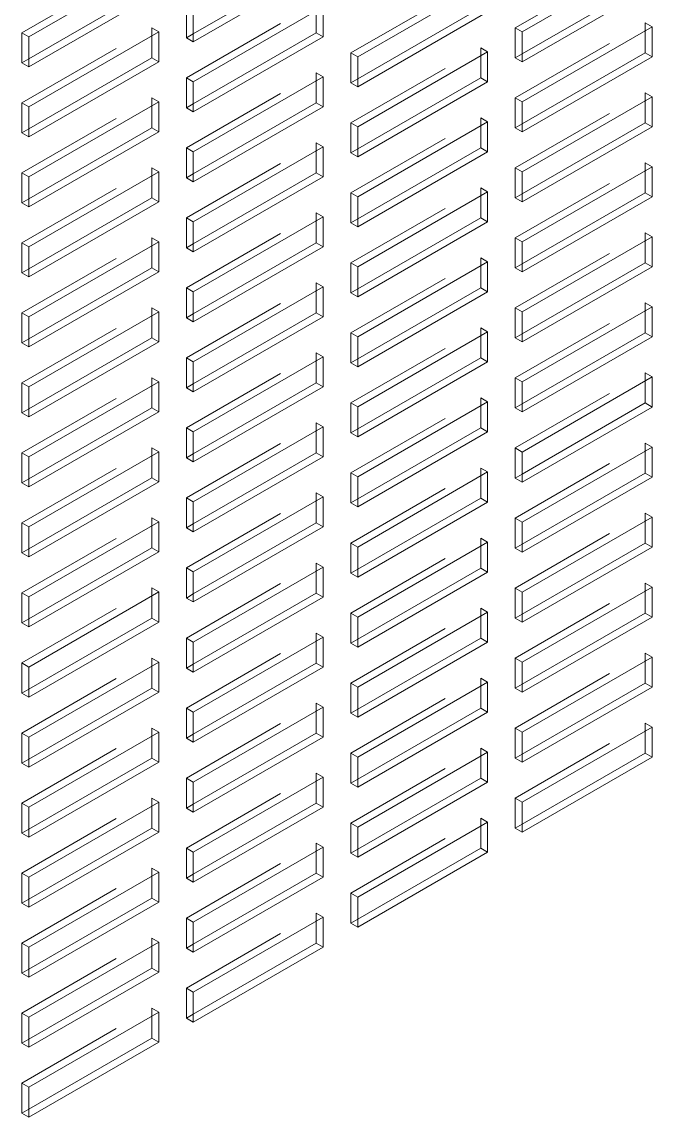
# Model space of a CAD drawing. Header units: millimetres. Extents: x 1 to 4201, y 2 to 2972.
# Drawn here: x 3786.4 to 3859.9, y 1841.6 to 1969.3 of the extents above; entities that cross this region are included whole.
import ezdxf

# ---------------------------------------------------------------- set-up
doc = ezdxf.new("R2010")
doc.units = ezdxf.units.MM
doc.header["$LTSCALE"] = 10
doc.linetypes.add('HIDDEN', pattern=[1.905, 1.27, -0.635])

msp = doc.modelspace()

# ---------------------------------------------------------------- linework, layer by layer
at = {"color": 7, "linetype": 'HIDDEN', "lineweight": 0}
for p, q in [((3843.929, 1968.603), (3859.081, 1977.35)), ((3786.35, 1968.025), (3801.502, 1976.773)), ((3824.736, 1965.689), (3839.888, 1974.436)), ((3805.543, 1962.774), (3820.695, 1971.522)), ((3805.543, 1967.44), (3805.543, 1970.94)), ((3786.35, 1959.86), (3801.502, 1968.607)), ((3802.311, 1968.141), (3801.502, 1968.607)), ((3801.502, 1968.607), (3801.502, 1967.674)), ((3843.929, 1960.438), (3859.081, 1969.185)), ((3843.929, 1965.104), (3843.929, 1968.603)), ((3844.737, 1968.137), (3843.929, 1968.603)), ((3859.889, 1968.719), (3859.081, 1969.185)), ((3859.081, 1969.185), (3859.081, 1968.252)), ((3787.158, 1967.559), (3786.35, 1968.025)), ((3786.35, 1964.526), (3786.35, 1968.025)), ((3806.351, 1967.907), (3805.543, 1967.44)), ((3806.351, 1966.974), (3805.543, 1967.44)), ((3824.736, 1957.523), (3839.888, 1966.271)), ((3840.696, 1965.804), (3839.888, 1966.271)), ((3839.888, 1966.271), (3839.888, 1965.338)), ((3787.158, 1964.992), (3786.35, 1964.526)), ((3787.158, 1964.059), (3786.35, 1964.526)), ((3825.544, 1965.222), (3824.736, 1965.689)), ((3824.736, 1962.189), (3824.736, 1965.689)), ((3844.737, 1965.57), (3843.929, 1965.104)), ((3844.737, 1964.637), (3843.929, 1965.104)), ((3805.543, 1954.609), (3820.695, 1963.356)), ((3821.503, 1962.89), (3820.695, 1963.356)), ((3820.695, 1963.356), (3820.695, 1962.423)), ((3806.351, 1962.308), (3805.543, 1962.774)), ((3805.543, 1959.275), (3805.543, 1962.774)), ((3825.544, 1962.656), (3824.736, 1962.189)), ((3825.544, 1961.723), (3824.736, 1962.189)), ((3843.929, 1952.272), (3859.081, 1961.02)), ((3859.889, 1960.553), (3859.081, 1961.02)), ((3859.081, 1961.02), (3859.081, 1960.087)), ((3786.35, 1951.695), (3801.502, 1960.442)), ((3787.158, 1959.393), (3786.35, 1959.86)), ((3786.35, 1956.36), (3786.35, 1959.86)), ((3802.311, 1959.975), (3801.502, 1960.442)), ((3801.502, 1960.442), (3801.502, 1959.509)), ((3806.351, 1959.741), (3805.543, 1959.275)), ((3844.737, 1959.971), (3843.929, 1960.438)), ((3843.929, 1956.938), (3843.929, 1960.438)), ((3806.351, 1958.808), (3805.543, 1959.275)), ((3824.736, 1949.358), (3839.888, 1958.105)), ((3840.696, 1957.639), (3839.888, 1958.105)), ((3839.888, 1958.105), (3839.888, 1957.172)), ((3787.158, 1956.827), (3786.35, 1956.36)), ((3825.544, 1957.057), (3824.736, 1957.523)), ((3824.736, 1954.024), (3824.736, 1957.523)), ((3844.737, 1957.405), (3843.929, 1956.938)), ((3844.737, 1956.472), (3843.929, 1956.938)), ((3787.158, 1955.894), (3786.35, 1956.36)), ((3805.543, 1946.444), (3820.695, 1955.191)), ((3805.543, 1951.109), (3805.543, 1954.609)), ((3806.351, 1954.142), (3805.543, 1954.609)), ((3821.503, 1954.724), (3820.695, 1955.191)), ((3820.695, 1955.191), (3820.695, 1954.258)), ((3825.544, 1954.49), (3824.736, 1954.024)), ((3825.544, 1953.557), (3824.736, 1954.024)), ((3786.35, 1943.529), (3801.502, 1952.276)), ((3787.158, 1951.228), (3786.35, 1951.695)), ((3786.35, 1948.195), (3786.35, 1951.695)), ((3802.311, 1951.81), (3801.502, 1952.276)), ((3801.502, 1952.276), (3801.502, 1951.343)), ((3843.929, 1944.107), (3859.081, 1952.854)), ((3843.929, 1948.773), (3843.929, 1952.272)), ((3844.737, 1951.806), (3843.929, 1952.272)), ((3859.889, 1952.388), (3859.081, 1952.854)), ((3859.081, 1952.854), (3859.081, 1951.921)), ((3806.351, 1951.576), (3805.543, 1951.109)), ((3806.351, 1950.643), (3805.543, 1951.109)), ((3824.736, 1941.193), (3839.888, 1949.94)), ((3825.544, 1948.891), (3824.736, 1949.358)), ((3824.736, 1945.859), (3824.736, 1949.358)), ((3840.696, 1949.473), (3839.888, 1949.94)), ((3839.888, 1949.94), (3839.888, 1949.007)), ((3844.737, 1949.239), (3843.929, 1948.773)), ((3787.158, 1948.662), (3786.35, 1948.195)), ((3787.158, 1947.729), (3786.35, 1948.195)), ((3844.737, 1948.306), (3843.929, 1948.773)), ((3805.543, 1938.278), (3820.695, 1947.025)), ((3821.503, 1946.559), (3820.695, 1947.025)), ((3820.695, 1947.025), (3820.695, 1946.092)), ((3806.351, 1945.977), (3805.543, 1946.444)), ((3805.543, 1942.944), (3805.543, 1946.444)), ((3825.544, 1946.325), (3824.736, 1945.859)), ((3825.544, 1945.392), (3824.736, 1945.859)), ((3786.35, 1935.364), (3801.502, 1944.111)), ((3802.311, 1943.644), (3801.502, 1944.111)), ((3801.502, 1944.111), (3801.502, 1943.178)), ((3843.929, 1935.942), (3859.081, 1944.689)), ((3843.929, 1940.608), (3843.929, 1944.107)), ((3844.737, 1943.64), (3843.929, 1944.107)), ((3859.889, 1944.222), (3859.081, 1944.689)), ((3859.081, 1944.689), (3859.081, 1943.756)), ((3786.35, 1940.03), (3786.35, 1943.529)), ((3787.158, 1943.063), (3786.35, 1943.529)), ((3806.351, 1943.411), (3805.543, 1942.944)), ((3806.351, 1942.478), (3805.543, 1942.944)), ((3824.736, 1933.027), (3839.888, 1941.774)), ((3840.696, 1941.308), (3839.888, 1941.774)), ((3839.888, 1941.774), (3839.888, 1940.841)), ((3787.158, 1940.496), (3786.35, 1940.03)), ((3824.736, 1937.693), (3824.736, 1941.193)), ((3825.544, 1940.726), (3824.736, 1941.193)), ((3844.737, 1941.074), (3843.929, 1940.608)), ((3844.737, 1940.141), (3843.929, 1940.608)), ((3787.158, 1939.563), (3786.35, 1940.03)), ((3805.543, 1930.113), (3820.695, 1938.86)), ((3805.543, 1934.779), (3805.543, 1938.278)), ((3806.351, 1937.812), (3805.543, 1938.278)), ((3821.503, 1938.393), (3820.695, 1938.86)), ((3820.695, 1938.86), (3820.695, 1937.927)), ((3825.544, 1938.16), (3824.736, 1937.693)), ((3825.544, 1937.227), (3824.736, 1937.693)), ((3843.929, 1927.776), (3859.081, 1936.523)), ((3859.889, 1936.057), (3859.081, 1936.523)), ((3859.081, 1936.523), (3859.081, 1935.59)), ((3786.35, 1927.198), (3801.502, 1935.946)), ((3786.35, 1931.864), (3786.35, 1935.364)), ((3787.158, 1934.897), (3786.35, 1935.364)), ((3802.311, 1935.479), (3801.502, 1935.946)), ((3801.502, 1935.946), (3801.502, 1935.013)), ((3806.351, 1935.245), (3805.543, 1934.779)), ((3844.737, 1935.475), (3843.929, 1935.942)), ((3843.929, 1932.442), (3843.929, 1935.942)), ((3806.351, 1934.312), (3805.543, 1934.779)), ((3824.736, 1924.862), (3839.888, 1933.609)), ((3825.544, 1932.561), (3824.736, 1933.027)), ((3824.736, 1929.528), (3824.736, 1933.027)), ((3840.696, 1933.142), (3839.888, 1933.609)), ((3839.888, 1933.609), (3839.888, 1932.676)), ((3844.737, 1932.909), (3843.929, 1932.442)), ((3787.158, 1932.331), (3786.35, 1931.864)), ((3787.158, 1931.398), (3786.35, 1931.864)), ((3844.737, 1931.976), (3843.929, 1932.442)), ((3805.543, 1921.947), (3820.695, 1930.695)), ((3805.543, 1926.613), (3805.543, 1930.113)), ((3806.351, 1929.646), (3805.543, 1930.113)), ((3821.503, 1930.228), (3820.695, 1930.695)), ((3820.695, 1930.695), (3820.695, 1929.762)), ((3825.544, 1929.994), (3824.736, 1929.528)), ((3825.544, 1929.061), (3824.736, 1929.528)), ((3786.35, 1919.033), (3801.502, 1927.78)), ((3802.311, 1927.314), (3801.502, 1927.78)), ((3801.502, 1927.78), (3801.502, 1926.847)), ((3843.929, 1919.611), (3859.081, 1928.358)), ((3844.737, 1927.31), (3843.929, 1927.776)), ((3843.929, 1924.277), (3843.929, 1927.776)), ((3859.889, 1927.891), (3859.081, 1928.358)), ((3859.081, 1928.358), (3859.081, 1927.425)), ((3787.158, 1926.732), (3786.35, 1927.198)), ((3786.35, 1923.699), (3786.35, 1927.198)), ((3806.351, 1927.08), (3805.543, 1926.613)), ((3806.351, 1926.147), (3805.543, 1926.613)), ((3824.736, 1916.696), (3839.888, 1925.444)), ((3824.736, 1921.362), (3824.736, 1924.862)), ((3825.544, 1924.395), (3824.736, 1924.862)), ((3840.696, 1924.977), (3839.888, 1925.444)), ((3839.888, 1925.444), (3839.888, 1924.511)), ((3787.158, 1924.165), (3786.35, 1923.699)), ((3787.158, 1923.232), (3786.35, 1923.699)), ((3844.737, 1924.743), (3843.929, 1924.277)), ((3844.737, 1923.81), (3843.929, 1924.277)), ((3805.543, 1913.782), (3820.695, 1922.529)), ((3821.503, 1922.063), (3820.695, 1922.529)), ((3820.695, 1922.529), (3820.695, 1921.596)), ((3806.351, 1921.481), (3805.543, 1921.947)), ((3805.543, 1918.448), (3805.543, 1921.947)), ((3825.544, 1921.829), (3824.736, 1921.362)), ((3825.544, 1920.896), (3824.736, 1921.362)), ((3843.929, 1911.445), (3859.081, 1920.193)), ((3859.889, 1919.726), (3859.081, 1920.193)), ((3859.081, 1920.193), (3859.081, 1919.26)), ((3786.35, 1910.868), (3801.502, 1919.615)), ((3786.35, 1915.533), (3786.35, 1919.033)), ((3787.158, 1918.566), (3786.35, 1919.033)), ((3802.311, 1919.148), (3801.502, 1919.615)), ((3801.502, 1919.615), (3801.502, 1918.682)), ((3806.351, 1918.914), (3805.543, 1918.448)), ((3806.351, 1917.981), (3805.543, 1918.448)), ((3844.737, 1919.144), (3843.929, 1919.611)), ((3843.929, 1916.111), (3843.929, 1919.611)), ((3824.736, 1908.531), (3839.888, 1917.278)), ((3840.696, 1916.812), (3839.888, 1917.278)), ((3839.888, 1917.278), (3839.888, 1916.345)), ((3787.158, 1916), (3786.35, 1915.533)), ((3824.736, 1913.197), (3824.736, 1916.696)), ((3825.544, 1916.23), (3824.736, 1916.696)), ((3844.737, 1916.578), (3843.929, 1916.111)), ((3844.737, 1915.645), (3843.929, 1916.111)), ((3787.158, 1915.067), (3786.35, 1915.533)), ((3805.543, 1905.617), (3820.695, 1914.364)), ((3805.543, 1910.282), (3805.543, 1913.782)), ((3806.351, 1913.315), (3805.543, 1913.782)), ((3821.503, 1913.897), (3820.695, 1914.364)), ((3820.695, 1914.364), (3820.695, 1913.431)), ((3825.544, 1913.663), (3824.736, 1913.197)), ((3825.544, 1912.73), (3824.736, 1913.197)), ((3786.35, 1902.702), (3801.502, 1911.449)), ((3787.158, 1910.401), (3786.35, 1910.868)), ((3786.35, 1907.368), (3786.35, 1910.868)), ((3802.311, 1910.983), (3801.502, 1911.449)), ((3801.502, 1911.449), (3801.502, 1910.516)), ((3843.929, 1903.28), (3859.081, 1912.027)), ((3844.737, 1910.979), (3843.929, 1911.445)), ((3843.929, 1907.946), (3843.929, 1911.445)), ((3859.889, 1911.561), (3859.081, 1912.027)), ((3859.081, 1912.027), (3859.081, 1911.094)), ((3806.351, 1910.749), (3805.543, 1910.282)), ((3806.351, 1909.816), (3805.543, 1910.282)), ((3824.736, 1900.366), (3839.888, 1909.113)), ((3824.736, 1905.031), (3824.736, 1908.531)), ((3825.544, 1908.064), (3824.736, 1908.531)), ((3840.696, 1908.646), (3839.888, 1909.113)), ((3839.888, 1909.113), (3839.888, 1908.18)), ((3844.737, 1908.412), (3843.929, 1907.946)), ((3787.158, 1907.835), (3786.35, 1907.368)), ((3787.158, 1906.902), (3786.35, 1907.368)), ((3844.737, 1907.479), (3843.929, 1907.946)), ((3805.543, 1897.451), (3820.695, 1906.198)), ((3821.503, 1905.732), (3820.695, 1906.198)), ((3820.695, 1906.198), (3820.695, 1905.265)), ((3806.351, 1905.15), (3805.543, 1905.617)), ((3805.543, 1902.117), (3805.543, 1905.617)), ((3825.544, 1905.498), (3824.736, 1905.031)), ((3825.544, 1904.565), (3824.736, 1905.031)), ((3786.35, 1894.537), (3801.502, 1903.284)), ((3802.311, 1902.817), (3801.502, 1903.284)), ((3801.502, 1903.284), (3801.502, 1902.351)), ((3843.929, 1895.115), (3859.081, 1903.862)), ((3844.737, 1902.813), (3843.929, 1903.28)), ((3843.929, 1899.78), (3843.929, 1903.28)), ((3859.889, 1903.395), (3859.081, 1903.862)), ((3859.081, 1903.862), (3859.081, 1902.929)), ((3787.158, 1902.236), (3786.35, 1902.702)), ((3786.35, 1899.203), (3786.35, 1902.702)), ((3806.351, 1902.584), (3805.543, 1902.117)), ((3806.351, 1901.651), (3805.543, 1902.117)), ((3824.736, 1892.2), (3839.888, 1900.947)), ((3840.696, 1900.481), (3839.888, 1900.947)), ((3839.888, 1900.947), (3839.888, 1900.014)), ((3787.158, 1899.669), (3786.35, 1899.203)), ((3825.544, 1899.899), (3824.736, 1900.366)), ((3824.736, 1896.866), (3824.736, 1900.366)), ((3844.737, 1900.247), (3843.929, 1899.78)), ((3844.737, 1899.314), (3843.929, 1899.78)), ((3787.158, 1898.736), (3786.35, 1899.203)), ((3805.543, 1889.286), (3820.695, 1898.033)), ((3821.503, 1897.566), (3820.695, 1898.033)), ((3820.695, 1898.033), (3820.695, 1897.1)), ((3806.351, 1896.985), (3805.543, 1897.451)), ((3805.543, 1893.952), (3805.543, 1897.451)), ((3825.544, 1897.333), (3824.736, 1896.866)), ((3825.544, 1896.4), (3824.736, 1896.866)), ((3843.929, 1886.949), (3859.081, 1895.696)), ((3859.889, 1895.23), (3859.081, 1895.696)), ((3859.081, 1895.696), (3859.081, 1894.763)), ((3786.35, 1886.371), (3801.502, 1895.119)), ((3786.35, 1891.037), (3786.35, 1894.537)), ((3787.158, 1894.07), (3786.35, 1894.537)), ((3802.311, 1894.652), (3801.502, 1895.119)), ((3801.502, 1895.119), (3801.502, 1894.185)), ((3806.351, 1894.418), (3805.543, 1893.952)), ((3844.737, 1894.648), (3843.929, 1895.115)), ((3843.929, 1891.615), (3843.929, 1895.115)), ((3806.351, 1893.485), (3805.543, 1893.952)), ((3824.736, 1884.035), (3839.888, 1892.782)), ((3824.736, 1888.701), (3824.736, 1892.2)), ((3825.544, 1891.734), (3824.736, 1892.2)), ((3840.696, 1892.315), (3839.888, 1892.782)), ((3839.888, 1892.782), (3839.888, 1891.849)), ((3844.737, 1892.082), (3843.929, 1891.615)), ((3844.737, 1891.149), (3843.929, 1891.615)), ((3787.158, 1891.504), (3786.35, 1891.037)), ((3787.158, 1890.571), (3786.35, 1891.037)), ((3805.543, 1881.12), (3820.695, 1889.868)), ((3806.351, 1888.819), (3805.543, 1889.286)), ((3805.543, 1885.786), (3805.543, 1889.286)), ((3821.503, 1889.401), (3820.695, 1889.868)), ((3820.695, 1889.868), (3820.695, 1888.934)), ((3825.544, 1889.167), (3824.736, 1888.701)), ((3825.544, 1888.234), (3824.736, 1888.701)), ((3786.35, 1878.206), (3801.502, 1886.953)), ((3802.311, 1886.487), (3801.502, 1886.953)), ((3801.502, 1886.953), (3801.502, 1886.02)), ((3843.929, 1878.784), (3859.081, 1887.531)), ((3844.737, 1886.483), (3843.929, 1886.949)), ((3843.929, 1883.45), (3843.929, 1886.949)), ((3859.889, 1887.064), (3859.081, 1887.531)), ((3859.081, 1887.531), (3859.081, 1886.598)), ((3786.35, 1882.872), (3786.35, 1886.371)), ((3787.158, 1885.905), (3786.35, 1886.371)), ((3806.351, 1886.253), (3805.543, 1885.786)), ((3806.351, 1885.32), (3805.543, 1885.786)), ((3824.736, 1875.869), (3839.888, 1884.617)), ((3824.736, 1880.535), (3824.736, 1884.035)), ((3825.544, 1883.568), (3824.736, 1884.035)), ((3840.696, 1884.15), (3839.888, 1884.617)), ((3839.888, 1884.617), (3839.888, 1883.683)), ((3787.158, 1883.338), (3786.35, 1882.872)), ((3787.158, 1882.405), (3786.35, 1882.872)), ((3844.737, 1883.916), (3843.929, 1883.45)), ((3844.737, 1882.983), (3843.929, 1883.45)), ((3805.543, 1872.955), (3820.695, 1881.702)), ((3821.503, 1881.236), (3820.695, 1881.702)), ((3820.695, 1881.702), (3820.695, 1880.769)), ((3806.351, 1880.654), (3805.543, 1881.12)), ((3805.543, 1877.621), (3805.543, 1881.12)), ((3825.544, 1881.002), (3824.736, 1880.535)), ((3825.544, 1880.069), (3824.736, 1880.535)), ((3786.35, 1870.04), (3801.502, 1878.788)), ((3787.158, 1877.739), (3786.35, 1878.206)), ((3786.35, 1874.706), (3786.35, 1878.206)), ((3802.311, 1878.321), (3801.502, 1878.788)), ((3801.502, 1878.788), (3801.502, 1877.855)), ((3806.351, 1878.087), (3805.543, 1877.621)), ((3806.351, 1877.154), (3805.543, 1877.621)), ((3844.737, 1878.317), (3843.929, 1878.784)), ((3843.929, 1875.284), (3843.929, 1878.784)), ((3824.736, 1867.704), (3839.888, 1876.451)), ((3840.696, 1875.985), (3839.888, 1876.451)), ((3839.888, 1876.451), (3839.888, 1875.518)), ((3787.158, 1875.173), (3786.35, 1874.706)), ((3825.544, 1875.403), (3824.736, 1875.869)), ((3824.736, 1872.37), (3824.736, 1875.869)), ((3844.737, 1875.751), (3843.929, 1875.284)), ((3844.737, 1874.818), (3843.929, 1875.284)), ((3787.158, 1874.24), (3786.35, 1874.706)), ((3805.543, 1864.789), (3820.695, 1873.537)), ((3805.543, 1869.455), (3805.543, 1872.955)), ((3806.351, 1872.488), (3805.543, 1872.955)), ((3821.503, 1873.07), (3820.695, 1873.537)), ((3820.695, 1873.537), (3820.695, 1872.604)), ((3825.544, 1872.836), (3824.736, 1872.37)), ((3825.544, 1871.903), (3824.736, 1872.37)), ((3786.35, 1861.875), (3801.502, 1870.622)), ((3787.158, 1869.574), (3786.35, 1870.04)), ((3786.35, 1866.541), (3786.35, 1870.04)), ((3802.311, 1870.156), (3801.502, 1870.622)), ((3801.502, 1870.622), (3801.502, 1869.689)), ((3806.351, 1869.922), (3805.543, 1869.455)), ((3806.351, 1868.989), (3805.543, 1869.455)), ((3824.736, 1864.204), (3824.736, 1867.704)), ((3825.544, 1867.237), (3824.736, 1867.704)), ((3787.158, 1867.008), (3786.35, 1866.541)), ((3787.158, 1866.074), (3786.35, 1866.541)), ((3805.543, 1856.624), (3820.695, 1865.371)), ((3806.351, 1864.323), (3805.543, 1864.789)), ((3805.543, 1861.29), (3805.543, 1864.789)), ((3821.503, 1864.905), (3820.695, 1865.371)), ((3820.695, 1865.371), (3820.695, 1864.438)), ((3825.544, 1864.671), (3824.736, 1864.204)), ((3825.544, 1863.738), (3824.736, 1864.204)), ((3786.35, 1853.71), (3801.502, 1862.457)), ((3802.311, 1861.99), (3801.502, 1862.457)), ((3801.502, 1862.457), (3801.502, 1861.524)), ((3786.35, 1858.376), (3786.35, 1861.875)), ((3787.158, 1861.409), (3786.35, 1861.875)), ((3806.351, 1861.757), (3805.543, 1861.29)), ((3806.351, 1860.823), (3805.543, 1861.29)), ((3787.158, 1858.842), (3786.35, 1858.376)), ((3787.158, 1857.909), (3786.35, 1858.376)), ((3805.543, 1853.125), (3805.543, 1856.624)), ((3806.351, 1856.158), (3805.543, 1856.624)), ((3786.35, 1845.544), (3801.502, 1854.291)), ((3786.35, 1850.21), (3786.35, 1853.71)), ((3787.158, 1853.243), (3786.35, 1853.71)), ((3802.311, 1853.825), (3801.502, 1854.291)), ((3801.502, 1854.291), (3801.502, 1853.358)), ((3806.351, 1853.591), (3805.543, 1853.125)), ((3806.351, 1852.658), (3805.543, 1853.125)), ((3787.158, 1850.677), (3786.35, 1850.21)), ((3787.158, 1849.744), (3786.35, 1850.21)), ((3786.35, 1842.045), (3786.35, 1845.544)), ((3787.158, 1845.078), (3786.35, 1845.544)), ((3787.158, 1842.511), (3786.35, 1842.045)), ((3787.158, 1841.578), (3786.35, 1842.045))]:
    msp.add_line(p, q, dxfattribs=at)
at = {"color": 7, "linetype": 'Continuous', "lineweight": 15}
for p, q in [((3787.158, 1967.559), (3802.311, 1976.306)), ((3820.695, 1976.188), (3806.351, 1967.907)), ((3844.737, 1968.137), (3859.889, 1976.884)), ((3821.503, 1975.721), (3806.351, 1966.974)), ((3825.544, 1965.222), (3840.696, 1973.969)), ((3859.081, 1973.851), (3844.737, 1965.57)), ((3859.889, 1973.384), (3844.737, 1964.637)), ((3801.502, 1973.273), (3787.158, 1964.992)), ((3802.311, 1972.807), (3787.158, 1964.059)), ((3806.351, 1962.308), (3821.503, 1971.055)), ((3821.503, 1971.055), (3821.503, 1967.556)), ((3839.888, 1970.937), (3825.544, 1962.656)), ((3806.351, 1966.974), (3806.351, 1970.473)), ((3820.695, 1970.589), (3820.695, 1968.022)), ((3840.696, 1970.47), (3825.544, 1961.723)), ((3844.737, 1959.971), (3859.889, 1968.719)), ((3859.081, 1968.252), (3859.081, 1965.686)), ((3859.889, 1968.719), (3859.889, 1965.219)), ((3787.158, 1959.393), (3802.311, 1968.141)), ((3787.158, 1964.059), (3787.158, 1967.559)), ((3801.502, 1967.674), (3801.502, 1965.108)), ((3802.311, 1968.141), (3802.311, 1964.641)), ((3820.695, 1968.022), (3806.351, 1959.741)), ((3821.503, 1967.556), (3806.351, 1958.808)), ((3821.503, 1967.556), (3820.695, 1968.022)), ((3844.737, 1964.637), (3844.737, 1968.137)), ((3825.544, 1957.057), (3840.696, 1965.804)), ((3840.696, 1965.804), (3840.696, 1962.305)), ((3801.502, 1965.108), (3787.158, 1956.827)), ((3802.311, 1964.641), (3787.158, 1955.894)), ((3802.311, 1964.641), (3801.502, 1965.108)), ((3825.544, 1961.723), (3825.544, 1965.222)), ((3839.888, 1965.338), (3839.888, 1962.771)), ((3859.081, 1965.686), (3844.737, 1957.405)), ((3859.889, 1965.219), (3844.737, 1956.472)), ((3859.889, 1965.219), (3859.081, 1965.686)), ((3806.351, 1954.142), (3821.503, 1962.89)), ((3806.351, 1958.808), (3806.351, 1962.308)), ((3820.695, 1962.423), (3820.695, 1959.857)), ((3821.503, 1962.89), (3821.503, 1959.39)), ((3839.888, 1962.771), (3825.544, 1954.49)), ((3840.696, 1962.305), (3825.544, 1953.557)), ((3840.696, 1962.305), (3839.888, 1962.771)), ((3787.158, 1951.228), (3802.311, 1959.975)), ((3787.158, 1955.894), (3787.158, 1959.393)), ((3801.502, 1959.509), (3801.502, 1956.942)), ((3802.311, 1959.975), (3802.311, 1956.476)), ((3820.695, 1959.857), (3806.351, 1951.576)), ((3821.503, 1959.39), (3806.351, 1950.643)), ((3821.503, 1959.39), (3820.695, 1959.857)), ((3844.737, 1951.806), (3859.889, 1960.553)), ((3844.737, 1956.472), (3844.737, 1959.971)), ((3859.081, 1960.087), (3859.081, 1957.52)), ((3859.889, 1960.553), (3859.889, 1957.054)), ((3801.502, 1956.942), (3787.158, 1948.662)), ((3802.311, 1956.476), (3801.502, 1956.942)), ((3825.544, 1948.891), (3840.696, 1957.639)), ((3825.544, 1953.557), (3825.544, 1957.057)), ((3839.888, 1957.172), (3839.888, 1954.606)), ((3840.696, 1957.639), (3840.696, 1954.139)), ((3859.081, 1957.52), (3844.737, 1949.239)), ((3859.889, 1957.054), (3844.737, 1948.306)), ((3859.889, 1957.054), (3859.081, 1957.52)), ((3802.311, 1956.476), (3787.158, 1947.729)), ((3806.351, 1945.977), (3821.503, 1954.724)), ((3820.695, 1954.258), (3820.695, 1951.691)), ((3821.503, 1954.724), (3821.503, 1951.225)), ((3839.888, 1954.606), (3825.544, 1946.325)), ((3840.696, 1954.139), (3839.888, 1954.606)), ((3806.351, 1950.643), (3806.351, 1954.142)), ((3840.696, 1954.139), (3825.544, 1945.392)), ((3787.158, 1943.063), (3802.311, 1951.81)), ((3802.311, 1951.81), (3802.311, 1948.31)), ((3820.695, 1951.691), (3806.351, 1943.411)), ((3821.503, 1951.225), (3820.695, 1951.691)), ((3844.737, 1943.64), (3859.889, 1952.388)), ((3844.737, 1948.306), (3844.737, 1951.806)), ((3859.081, 1951.921), (3859.081, 1949.355)), ((3859.889, 1952.388), (3859.889, 1948.888)), ((3787.158, 1947.729), (3787.158, 1951.228)), ((3801.502, 1951.343), (3801.502, 1948.777)), ((3821.503, 1951.225), (3806.351, 1942.478)), ((3825.544, 1940.726), (3840.696, 1949.473)), ((3840.696, 1949.473), (3840.696, 1945.974)), ((3859.081, 1949.355), (3844.737, 1941.074)), ((3859.889, 1948.888), (3859.081, 1949.355)), ((3801.502, 1948.777), (3787.158, 1940.496)), ((3802.311, 1948.31), (3787.158, 1939.563)), ((3802.311, 1948.31), (3801.502, 1948.777)), ((3825.544, 1945.392), (3825.544, 1948.891)), ((3839.888, 1949.007), (3839.888, 1946.44)), ((3859.889, 1948.888), (3844.737, 1940.141)), ((3806.351, 1937.812), (3821.503, 1946.559)), ((3821.503, 1946.559), (3821.503, 1943.059)), ((3806.351, 1942.478), (3806.351, 1945.977)), ((3820.695, 1946.092), (3820.695, 1943.526)), ((3839.888, 1946.44), (3825.544, 1938.16)), ((3840.696, 1945.974), (3825.544, 1937.227)), ((3840.696, 1945.974), (3839.888, 1946.44)), ((3844.737, 1935.475), (3859.889, 1944.222)), ((3859.889, 1944.222), (3859.889, 1940.723)), ((3787.158, 1934.897), (3802.311, 1943.644)), ((3787.158, 1939.563), (3787.158, 1943.063)), ((3801.502, 1943.178), (3801.502, 1940.611)), ((3802.311, 1943.644), (3802.311, 1940.145)), ((3820.695, 1943.526), (3806.351, 1935.245)), ((3821.503, 1943.059), (3806.351, 1934.312)), ((3821.503, 1943.059), (3820.695, 1943.526)), ((3844.737, 1940.141), (3844.737, 1943.64)), ((3859.081, 1943.756), (3859.081, 1941.189)), ((3801.502, 1940.611), (3787.158, 1932.331)), ((3802.311, 1940.145), (3787.158, 1931.398)), ((3802.311, 1940.145), (3801.502, 1940.611)), ((3825.544, 1932.561), (3840.696, 1941.308)), ((3825.544, 1937.227), (3825.544, 1940.726)), ((3839.888, 1940.841), (3839.888, 1938.275)), ((3840.696, 1941.308), (3840.696, 1937.808)), ((3859.081, 1941.189), (3844.737, 1932.909)), ((3859.889, 1940.723), (3844.737, 1931.976)), ((3859.889, 1940.723), (3859.081, 1941.189)), ((3806.351, 1929.646), (3821.503, 1938.393)), ((3806.351, 1934.312), (3806.351, 1937.812)), ((3820.695, 1937.927), (3820.695, 1935.361)), ((3821.503, 1938.393), (3821.503, 1934.894)), ((3839.888, 1938.275), (3825.544, 1929.994)), ((3840.696, 1937.808), (3825.544, 1929.061)), ((3840.696, 1937.808), (3839.888, 1938.275)), ((3787.158, 1926.732), (3802.311, 1935.479)), ((3802.311, 1935.479), (3802.311, 1931.98)), ((3820.695, 1935.361), (3806.351, 1927.08)), ((3821.503, 1934.894), (3820.695, 1935.361)), ((3844.737, 1927.31), (3859.889, 1936.057)), ((3844.737, 1931.976), (3844.737, 1935.475)), ((3859.081, 1935.59), (3859.081, 1933.024)), ((3859.889, 1936.057), (3859.889, 1932.557)), ((3787.158, 1931.398), (3787.158, 1934.897)), ((3801.502, 1935.013), (3801.502, 1932.446)), ((3821.503, 1934.894), (3806.351, 1926.147)), ((3825.544, 1924.395), (3840.696, 1933.142)), ((3825.544, 1929.061), (3825.544, 1932.561)), ((3839.888, 1932.676), (3839.888, 1930.11)), ((3840.696, 1933.142), (3840.696, 1929.643)), ((3859.081, 1933.024), (3844.737, 1924.743)), ((3859.889, 1932.557), (3844.737, 1923.81)), ((3859.889, 1932.557), (3859.081, 1933.024)), ((3801.502, 1932.446), (3787.158, 1924.165)), ((3802.311, 1931.98), (3787.158, 1923.232)), ((3802.311, 1931.98), (3801.502, 1932.446)), ((3806.351, 1921.481), (3821.503, 1930.228)), ((3821.503, 1930.228), (3821.503, 1926.729)), ((3839.888, 1930.11), (3825.544, 1921.829)), ((3840.696, 1929.643), (3839.888, 1930.11)), ((3806.351, 1926.147), (3806.351, 1929.646)), ((3820.695, 1929.762), (3820.695, 1927.195)), ((3840.696, 1929.643), (3825.544, 1920.896)), ((3844.737, 1919.144), (3859.889, 1927.891)), ((3859.081, 1927.425), (3859.081, 1924.859)), ((3859.889, 1927.891), (3859.889, 1924.392)), ((3787.158, 1918.566), (3802.311, 1927.314)), ((3787.158, 1923.232), (3787.158, 1926.732)), ((3801.502, 1926.847), (3801.502, 1924.281)), ((3802.311, 1927.314), (3802.311, 1923.814)), ((3820.695, 1927.195), (3806.351, 1918.914)), ((3821.503, 1926.729), (3806.351, 1917.981)), ((3821.503, 1926.729), (3820.695, 1927.195)), ((3844.737, 1923.81), (3844.737, 1927.31)), ((3825.544, 1916.23), (3840.696, 1924.977)), ((3840.696, 1924.977), (3840.696, 1921.478)), ((3859.081, 1924.859), (3844.737, 1916.578)), ((3859.889, 1924.392), (3859.081, 1924.859)), ((3801.502, 1924.281), (3787.158, 1916)), ((3802.311, 1923.814), (3787.158, 1915.067)), ((3802.311, 1923.814), (3801.502, 1924.281)), ((3825.544, 1920.896), (3825.544, 1924.395)), ((3839.888, 1924.511), (3839.888, 1921.944)), ((3859.889, 1924.392), (3844.737, 1915.645)), ((3806.351, 1913.315), (3821.503, 1922.063)), ((3806.351, 1917.981), (3806.351, 1921.481)), ((3820.695, 1921.596), (3820.695, 1919.03)), ((3821.503, 1922.063), (3821.503, 1918.563)), ((3839.888, 1921.944), (3825.544, 1913.663)), ((3840.696, 1921.478), (3825.544, 1912.73)), ((3840.696, 1921.478), (3839.888, 1921.944)), ((3844.737, 1910.979), (3859.889, 1919.726)), ((3859.889, 1919.726), (3859.889, 1916.227)), ((3787.158, 1910.401), (3802.311, 1919.148)), ((3787.158, 1915.067), (3787.158, 1918.566)), ((3801.502, 1918.682), (3801.502, 1916.115)), ((3802.311, 1919.148), (3802.311, 1915.649)), ((3820.695, 1919.03), (3806.351, 1910.749)), ((3821.503, 1918.563), (3806.351, 1909.816)), ((3821.503, 1918.563), (3820.695, 1919.03)), ((3844.737, 1915.645), (3844.737, 1919.144)), ((3859.081, 1919.26), (3859.081, 1916.693)), ((3801.502, 1916.115), (3787.158, 1907.835)), ((3802.311, 1915.649), (3801.502, 1916.115)), ((3825.544, 1908.064), (3840.696, 1916.812)), ((3825.544, 1912.73), (3825.544, 1916.23)), ((3839.888, 1916.345), (3839.888, 1913.779)), ((3840.696, 1916.812), (3840.696, 1913.312)), ((3859.081, 1916.693), (3844.737, 1908.412)), ((3859.889, 1916.227), (3844.737, 1907.479)), ((3859.889, 1916.227), (3859.081, 1916.693)), ((3802.311, 1915.649), (3787.158, 1906.902)), ((3806.351, 1905.15), (3821.503, 1913.897)), ((3820.695, 1913.431), (3820.695, 1910.864)), ((3821.503, 1913.897), (3821.503, 1910.398)), ((3839.888, 1913.779), (3825.544, 1905.498)), ((3840.696, 1913.312), (3839.888, 1913.779)), ((3806.351, 1909.816), (3806.351, 1913.315)), ((3840.696, 1913.312), (3825.544, 1904.565)), ((3787.158, 1902.236), (3802.311, 1910.983)), ((3802.311, 1910.983), (3802.311, 1907.483)), ((3820.695, 1910.864), (3806.351, 1902.584)), ((3821.503, 1910.398), (3820.695, 1910.864)), ((3844.737, 1902.813), (3859.889, 1911.561)), ((3844.737, 1907.479), (3844.737, 1910.979)), ((3859.081, 1911.094), (3859.081, 1908.528)), ((3859.889, 1911.561), (3859.889, 1908.061)), ((3787.158, 1906.902), (3787.158, 1910.401)), ((3801.502, 1910.516), (3801.502, 1907.95)), ((3821.503, 1910.398), (3806.351, 1901.651)), ((3825.544, 1899.899), (3840.696, 1908.646)), ((3840.696, 1908.646), (3840.696, 1905.147)), ((3859.081, 1908.528), (3844.737, 1900.247)), ((3859.889, 1908.061), (3859.081, 1908.528)), ((3801.502, 1907.95), (3787.158, 1899.669)), ((3802.311, 1907.483), (3787.158, 1898.736)), ((3802.311, 1907.483), (3801.502, 1907.95)), ((3825.544, 1904.565), (3825.544, 1908.064)), ((3839.888, 1908.18), (3839.888, 1905.613)), ((3859.889, 1908.061), (3844.737, 1899.314)), ((3806.351, 1896.985), (3821.503, 1905.732)), ((3821.503, 1905.732), (3821.503, 1902.232)), ((3806.351, 1901.651), (3806.351, 1905.15)), ((3820.695, 1905.265), (3820.695, 1902.699)), ((3839.888, 1905.613), (3825.544, 1897.333)), ((3840.696, 1905.147), (3825.544, 1896.4)), ((3840.696, 1905.147), (3839.888, 1905.613)), ((3844.737, 1894.648), (3859.889, 1903.395)), ((3859.889, 1903.395), (3859.889, 1899.896)), ((3787.158, 1894.07), (3802.311, 1902.817)), ((3787.158, 1898.736), (3787.158, 1902.236)), ((3801.502, 1902.351), (3801.502, 1899.784)), ((3802.311, 1902.817), (3802.311, 1899.318)), ((3820.695, 1902.699), (3806.351, 1894.418)), ((3821.503, 1902.232), (3806.351, 1893.485)), ((3821.503, 1902.232), (3820.695, 1902.699)), ((3844.737, 1899.314), (3844.737, 1902.813)), ((3859.081, 1902.929), (3859.081, 1900.362)), ((3801.502, 1899.784), (3787.158, 1891.504)), ((3802.311, 1899.318), (3787.158, 1890.571)), ((3802.311, 1899.318), (3801.502, 1899.784)), ((3825.544, 1891.734), (3840.696, 1900.481)), ((3825.544, 1896.4), (3825.544, 1899.899)), ((3839.888, 1900.014), (3839.888, 1897.448)), ((3840.696, 1900.481), (3840.696, 1896.981)), ((3859.081, 1900.362), (3844.737, 1892.082)), ((3859.889, 1899.896), (3844.737, 1891.149)), ((3859.889, 1899.896), (3859.081, 1900.362)), ((3806.351, 1888.819), (3821.503, 1897.566)), ((3806.351, 1893.485), (3806.351, 1896.985)), ((3820.695, 1897.1), (3820.695, 1894.533)), ((3821.503, 1897.566), (3821.503, 1894.067)), ((3839.888, 1897.448), (3825.544, 1889.167)), ((3840.696, 1896.981), (3825.544, 1888.234)), ((3840.696, 1896.981), (3839.888, 1897.448)), ((3787.158, 1885.905), (3802.311, 1894.652)), ((3801.502, 1894.185), (3801.502, 1891.619)), ((3802.311, 1894.652), (3802.311, 1891.153)), ((3820.695, 1894.533), (3806.351, 1886.253)), ((3821.503, 1894.067), (3820.695, 1894.533)), ((3844.737, 1886.483), (3859.889, 1895.23)), ((3844.737, 1891.149), (3844.737, 1894.648)), ((3859.081, 1894.763), (3859.081, 1892.197)), ((3859.889, 1895.23), (3859.889, 1891.73)), ((3787.158, 1890.571), (3787.158, 1894.07)), ((3821.503, 1894.067), (3806.351, 1885.32)), ((3801.502, 1891.619), (3787.158, 1883.338)), ((3802.311, 1891.153), (3801.502, 1891.619)), ((3825.544, 1883.568), (3840.696, 1892.315)), ((3825.544, 1888.234), (3825.544, 1891.734)), ((3839.888, 1891.849), (3839.888, 1889.282)), ((3840.696, 1892.315), (3840.696, 1888.816)), ((3859.081, 1892.197), (3844.737, 1883.916)), ((3859.889, 1891.73), (3844.737, 1882.983)), ((3859.889, 1891.73), (3859.081, 1892.197)), ((3802.311, 1891.153), (3787.158, 1882.405)), ((3806.351, 1880.654), (3821.503, 1889.401)), ((3821.503, 1889.401), (3821.503, 1885.902)), ((3839.888, 1889.282), (3825.544, 1881.002)), ((3840.696, 1888.816), (3839.888, 1889.282)), ((3806.351, 1885.32), (3806.351, 1888.819)), ((3820.695, 1888.934), (3820.695, 1886.368)), ((3840.696, 1888.816), (3825.544, 1880.069)), ((3844.737, 1878.317), (3859.889, 1887.064)), ((3859.081, 1886.598), (3859.081, 1884.031)), ((3859.889, 1887.064), (3859.889, 1883.565)), ((3787.158, 1877.739), (3802.311, 1886.487)), ((3787.158, 1882.405), (3787.158, 1885.905)), ((3801.502, 1886.02), (3801.502, 1883.454)), ((3802.311, 1886.487), (3802.311, 1882.987)), ((3820.695, 1886.368), (3806.351, 1878.087)), ((3821.503, 1885.902), (3806.351, 1877.154)), ((3821.503, 1885.902), (3820.695, 1886.368)), ((3844.737, 1882.983), (3844.737, 1886.483)), ((3825.544, 1875.403), (3840.696, 1884.15)), ((3840.696, 1884.15), (3840.696, 1880.651)), ((3859.081, 1884.031), (3844.737, 1875.751)), ((3859.889, 1883.565), (3859.081, 1884.031)), ((3801.502, 1883.454), (3787.158, 1875.173)), ((3802.311, 1882.987), (3787.158, 1874.24)), ((3802.311, 1882.987), (3801.502, 1883.454)), ((3825.544, 1880.069), (3825.544, 1883.568)), ((3839.888, 1883.683), (3839.888, 1881.117)), ((3859.889, 1883.565), (3844.737, 1874.818)), ((3806.351, 1872.488), (3821.503, 1881.236)), ((3806.351, 1877.154), (3806.351, 1880.654)), ((3820.695, 1880.769), (3820.695, 1878.203)), ((3821.503, 1881.236), (3821.503, 1877.736)), ((3839.888, 1881.117), (3825.544, 1872.836)), ((3840.696, 1880.651), (3825.544, 1871.903)), ((3840.696, 1880.651), (3839.888, 1881.117)), ((3787.158, 1869.574), (3802.311, 1878.321)), ((3787.158, 1874.24), (3787.158, 1877.739)), ((3801.502, 1877.855), (3801.502, 1875.288)), ((3802.311, 1878.321), (3802.311, 1874.822)), ((3820.695, 1878.203), (3806.351, 1869.922)), ((3821.503, 1877.736), (3806.351, 1868.989)), ((3821.503, 1877.736), (3820.695, 1878.203)), ((3844.737, 1874.818), (3844.737, 1878.317)), ((3801.502, 1875.288), (3787.158, 1867.008)), ((3802.311, 1874.822), (3801.502, 1875.288)), ((3825.544, 1867.237), (3840.696, 1875.985)), ((3825.544, 1871.903), (3825.544, 1875.403)), ((3839.888, 1875.518), (3839.888, 1872.952)), ((3840.696, 1875.985), (3840.696, 1872.485)), ((3802.311, 1874.822), (3787.158, 1866.074)), ((3806.351, 1864.323), (3821.503, 1873.07)), ((3806.351, 1868.989), (3806.351, 1872.488)), ((3820.695, 1872.604), (3820.695, 1870.037)), ((3821.503, 1873.07), (3821.503, 1869.571)), ((3839.888, 1872.952), (3825.544, 1864.671)), ((3840.696, 1872.485), (3825.544, 1863.738)), ((3840.696, 1872.485), (3839.888, 1872.952)), ((3787.158, 1861.409), (3802.311, 1870.156)), ((3802.311, 1870.156), (3802.311, 1866.656)), ((3820.695, 1870.037), (3806.351, 1861.757)), ((3821.503, 1869.571), (3820.695, 1870.037)), ((3787.158, 1866.074), (3787.158, 1869.574)), ((3801.502, 1869.689), (3801.502, 1867.123)), ((3821.503, 1869.571), (3806.351, 1860.823)), ((3801.502, 1867.123), (3787.158, 1858.842)), ((3802.311, 1866.656), (3787.158, 1857.909)), ((3802.311, 1866.656), (3801.502, 1867.123)), ((3825.544, 1863.738), (3825.544, 1867.237)), ((3806.351, 1856.158), (3821.503, 1864.905)), ((3821.503, 1864.905), (3821.503, 1861.405)), ((3806.351, 1860.823), (3806.351, 1864.323)), ((3820.695, 1864.438), (3820.695, 1861.872)), ((3787.158, 1853.243), (3802.311, 1861.99)), ((3787.158, 1857.909), (3787.158, 1861.409)), ((3801.502, 1861.524), (3801.502, 1858.957)), ((3802.311, 1861.99), (3802.311, 1858.491)), ((3820.695, 1861.872), (3806.351, 1853.591)), ((3821.503, 1861.405), (3806.351, 1852.658)), ((3821.503, 1861.405), (3820.695, 1861.872)), ((3801.502, 1858.957), (3787.158, 1850.677)), ((3802.311, 1858.491), (3787.158, 1849.744)), ((3802.311, 1858.491), (3801.502, 1858.957)), ((3806.351, 1852.658), (3806.351, 1856.158)), ((3787.158, 1845.078), (3802.311, 1853.825)), ((3801.502, 1853.358), (3801.502, 1850.792)), ((3802.311, 1853.825), (3802.311, 1850.325)), ((3787.158, 1849.744), (3787.158, 1853.243)), ((3801.502, 1850.792), (3787.158, 1842.511)), ((3802.311, 1850.325), (3801.502, 1850.792)), ((3802.311, 1850.325), (3787.158, 1841.578)), ((3787.158, 1841.578), (3787.158, 1845.078))]:
    msp.add_line(p, q, dxfattribs=at)

doc.saveas('drawing.dxf')
